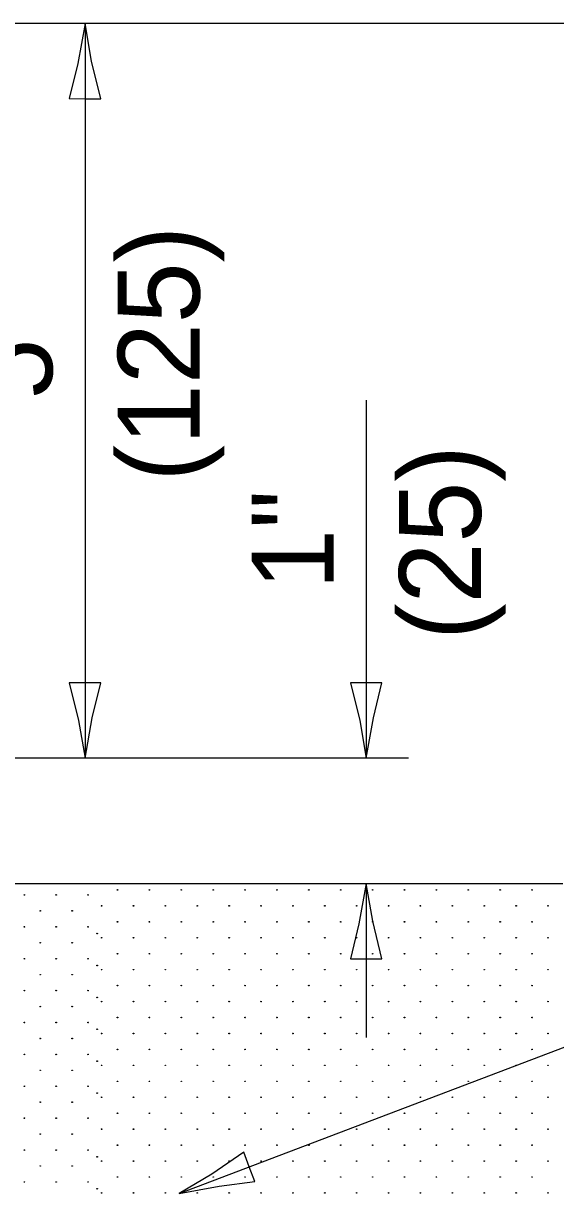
# Model space of a CAD drawing. Extents: x 0 to 2.83, y 0 to 1.83.
# Drawn here: x 0.6649 to 0.7475, y 0.4826 to 0.6642 of the extents above; entities that cross this region are included whole.
import ezdxf

# ---------------------------------------------------------------- set-up
doc = ezdxf.new("R2010")
doc.units = 0
for name, color, linetype in [('RD_Pr_Roadway_Dimensions', 7, 'Continuous'), ('RD_Pr_Roadway_Items', 7, 'Continuous'), ('RD_Pr_Roadway_Notes', 7, 'Continuous')]:
    doc.layers.add(name, color=color, linetype=linetype)

msp = doc.modelspace()

# ---------------------------------------------------------------- linework, layer by layer
at = {"layer": 'RD_Pr_Roadway_Dimensions'}
for p, q in [((0.75106, 0.66418), (0.66358, 0.66418)), ((0.67442, 0.66417), (0.67442, 0.5502)), ((0.71807, 0.60571), (0.71807, 0.5502)), ((0.65006, 0.55022), (0.72462, 0.55022)), ((0.71807, 0.53073), (0.71807, 0.50683))]:
    msp.add_line(p, q, dxfattribs=at)
for points in [[(0.67198, 0.65251), (0.67442, 0.6525), (0.67686, 0.6525), (0.67543, 0.65834), (0.67442, 0.66417), (0.67329, 0.65795)], [(0.67686, 0.56186), (0.67442, 0.56187), (0.67198, 0.56187), (0.67341, 0.55603), (0.67442, 0.5502), (0.67555, 0.55642)], [(0.72051, 0.56186), (0.71807, 0.56187), (0.71563, 0.56187), (0.71706, 0.55603), (0.71807, 0.5502), (0.7192, 0.55642)], [(0.71563, 0.51907), (0.71807, 0.51906), (0.72051, 0.51906), (0.71908, 0.52489), (0.71807, 0.53073), (0.71694, 0.5245)]]:
    msp.add_lwpolyline(points, close=True, dxfattribs=at)
at = {"layer": 'RD_Pr_Roadway_Items'}
msp.add_line((0.63226, 0.53073), (0.74859, 0.53073), dxfattribs=at)
for centre in [(0.66501, 0.52897), (0.66995, 0.52897), (0.6749, 0.52897), (0.67947, 0.52974), (0.68442, 0.52974), (0.68937, 0.52974), (0.69432, 0.52974), (0.69926, 0.52974), (0.70421, 0.52974), (0.70916, 0.52974), (0.71411, 0.52974), (0.71906, 0.52974), (0.72401, 0.52974), (0.72896, 0.52974), (0.7339, 0.52974), (0.73885, 0.52974), (0.7438, 0.52974), (0.66748, 0.5265), (0.67243, 0.5265), (0.677, 0.52727), (0.68194, 0.52727), (0.68689, 0.52727), (0.69184, 0.52727), (0.69679, 0.52727), (0.70174, 0.52727), (0.70669, 0.52727), (0.71164, 0.52727), (0.71658, 0.52727), (0.72153, 0.52727), (0.72648, 0.52727), (0.73143, 0.52727), (0.73638, 0.52727), (0.74133, 0.52727), (0.74628, 0.52727), (0.67947, 0.52479), (0.68442, 0.52479), (0.68937, 0.52479), (0.69432, 0.52479), (0.69926, 0.52479), (0.70421, 0.52479), (0.70916, 0.52479), (0.71411, 0.52479), (0.71906, 0.52479), (0.72401, 0.52479), (0.72896, 0.52479), (0.7339, 0.52479), (0.73885, 0.52479), (0.7438, 0.52479), (0.66501, 0.52402), (0.66995, 0.52402), (0.6749, 0.52402), (0.67631, 0.52297), (0.66748, 0.52155), (0.67243, 0.52155), (0.677, 0.52232), (0.68194, 0.52232), (0.68689, 0.52232), (0.69184, 0.52232), (0.69679, 0.52232), (0.70174, 0.52232), (0.70669, 0.52232), (0.71164, 0.52232), (0.71658, 0.52232), (0.72153, 0.52232), (0.72648, 0.52232), (0.73143, 0.52232), (0.73638, 0.52232), (0.74133, 0.52232), (0.74628, 0.52232), (0.67947, 0.51985), (0.68442, 0.51985), (0.68937, 0.51985), (0.69432, 0.51985), (0.69926, 0.51985), (0.70421, 0.51985), (0.70916, 0.51985), (0.71411, 0.51985), (0.71906, 0.51985), (0.72401, 0.51985), (0.72896, 0.51985), (0.7339, 0.51985), (0.73885, 0.51985), (0.7438, 0.51985), (0.66501, 0.51907), (0.66995, 0.51907), (0.6749, 0.51907), (0.67631, 0.51802), (0.677, 0.51737), (0.68194, 0.51737), (0.68689, 0.51737), (0.69184, 0.51737), (0.69679, 0.51737), (0.70174, 0.51737), (0.70669, 0.51737), (0.71164, 0.51737), (0.71658, 0.51737), (0.72153, 0.51737), (0.72648, 0.51737), (0.73143, 0.51737), (0.73638, 0.51737), (0.74133, 0.51737), (0.74628, 0.51737), (0.66748, 0.5166), (0.67243, 0.5166), (0.66501, 0.51413), (0.66995, 0.51413), (0.6749, 0.51413), (0.67947, 0.5149), (0.68442, 0.5149), (0.68937, 0.5149), (0.69432, 0.5149), (0.69926, 0.5149), (0.70421, 0.5149), (0.70916, 0.5149), (0.71411, 0.5149), (0.71906, 0.5149), (0.72401, 0.5149), (0.72896, 0.5149), (0.7339, 0.5149), (0.73885, 0.5149), (0.7438, 0.5149), (0.67631, 0.51307), (0.677, 0.51242), (0.68194, 0.51242), (0.68689, 0.51242), (0.69184, 0.51242), (0.69679, 0.51242), (0.70174, 0.51242), (0.70669, 0.51242), (0.71164, 0.51242), (0.71658, 0.51242), (0.72153, 0.51242), (0.72648, 0.51242), (0.73143, 0.51242), (0.73638, 0.51242), (0.74133, 0.51242), (0.74628, 0.51242), (0.66748, 0.51165), (0.67243, 0.51165), (0.66501, 0.50918), (0.66995, 0.50918), (0.6749, 0.50918), (0.67947, 0.50995), (0.68442, 0.50995), (0.68937, 0.50995), (0.69432, 0.50995), (0.69926, 0.50995), (0.70421, 0.50995), (0.70916, 0.50995), (0.71411, 0.50995), (0.71906, 0.50995), (0.72401, 0.50995), (0.72896, 0.50995), (0.7339, 0.50995), (0.73885, 0.50995), (0.7438, 0.50995), (0.66748, 0.5067), (0.67243, 0.5067), (0.67631, 0.50813), (0.677, 0.50747), (0.68194, 0.50747), (0.68689, 0.50747), (0.69184, 0.50747), (0.69679, 0.50747), (0.70174, 0.50747), (0.70669, 0.50747), (0.71164, 0.50747), (0.71658, 0.50747), (0.72153, 0.50747), (0.72648, 0.50747), (0.73143, 0.50747), (0.73638, 0.50747), (0.74133, 0.50747), (0.74628, 0.50747), (0.67947, 0.505), (0.68442, 0.505), (0.68937, 0.505), (0.69432, 0.505), (0.69926, 0.505), (0.70421, 0.505), (0.70916, 0.505), (0.71411, 0.505), (0.71906, 0.505), (0.72401, 0.505), (0.72896, 0.505), (0.7339, 0.505), (0.73885, 0.505), (0.7438, 0.505), (0.66501, 0.50423), (0.66995, 0.50423), (0.6749, 0.50423), (0.67631, 0.50318), (0.66748, 0.50175), (0.67243, 0.50175), (0.677, 0.50253), (0.68194, 0.50253), (0.68689, 0.50253), (0.69184, 0.50253), (0.69679, 0.50253), (0.70174, 0.50253), (0.70669, 0.50253), (0.71164, 0.50253), (0.71658, 0.50253), (0.72153, 0.50253), (0.72648, 0.50253), (0.73143, 0.50253), (0.73638, 0.50253), (0.74133, 0.50253), (0.74628, 0.50253), (0.66501, 0.49928), (0.66995, 0.49928), (0.6749, 0.49928), (0.67947, 0.50005), (0.68442, 0.50005), (0.68937, 0.50005), (0.69432, 0.50005), (0.69926, 0.50005), (0.70421, 0.50005), (0.70916, 0.50005), (0.71411, 0.50005), (0.71906, 0.50005), (0.72401, 0.50005), (0.72896, 0.50005), (0.7339, 0.50005), (0.73885, 0.50005), (0.7438, 0.50005), (0.67631, 0.49823), (0.677, 0.49758), (0.68194, 0.49758), (0.68689, 0.49758), (0.69184, 0.49758), (0.69679, 0.49758), (0.70174, 0.49758), (0.70669, 0.49758), (0.71164, 0.49758), (0.71658, 0.49758), (0.72153, 0.49758), (0.72648, 0.49758), (0.73143, 0.49758), (0.73638, 0.49758), (0.74133, 0.49758), (0.74628, 0.49758), (0.66748, 0.49681), (0.67243, 0.49681), (0.66501, 0.49433), (0.66995, 0.49433), (0.6749, 0.49433), (0.67947, 0.4951), (0.68442, 0.4951), (0.68937, 0.4951), (0.69432, 0.4951), (0.69926, 0.4951), (0.70421, 0.4951), (0.70916, 0.4951), (0.71411, 0.4951), (0.71906, 0.4951), (0.72401, 0.4951), (0.72896, 0.4951), (0.7339, 0.4951), (0.73885, 0.4951), (0.7438, 0.4951), (0.677, 0.49263), (0.68194, 0.49263), (0.68689, 0.49263), (0.69184, 0.49263), (0.69679, 0.49263), (0.70174, 0.49263), (0.70669, 0.49263), (0.71164, 0.49263), (0.71658, 0.49263), (0.72153, 0.49263), (0.72648, 0.49263), (0.73143, 0.49263), (0.73638, 0.49263), (0.74133, 0.49263), (0.74628, 0.49263), (0.66748, 0.49186), (0.67243, 0.49186), (0.67947, 0.49015), (0.68442, 0.49015), (0.68937, 0.49015), (0.69432, 0.49015), (0.69926, 0.49015), (0.70421, 0.49015), (0.70916, 0.49015), (0.71411, 0.49015), (0.71906, 0.49015), (0.72401, 0.49015), (0.72896, 0.49015), (0.7339, 0.49015), (0.73885, 0.49015), (0.7438, 0.49015), (0.66501, 0.48938), (0.66995, 0.48938), (0.6749, 0.48938), (0.67631, 0.48833), (0.66748, 0.48691), (0.67243, 0.48691), (0.677, 0.48768), (0.68194, 0.48768), (0.68689, 0.48768), (0.69184, 0.48768), (0.69679, 0.48768), (0.70174, 0.48768), (0.70669, 0.48768), (0.71164, 0.48768), (0.71658, 0.48768), (0.72153, 0.48768), (0.72648, 0.48768), (0.73143, 0.48768), (0.73638, 0.48768), (0.74133, 0.48768), (0.74628, 0.48768), (0.67947, 0.48521), (0.68442, 0.48521), (0.68937, 0.48521), (0.69432, 0.48521), (0.69926, 0.48521), (0.70421, 0.48521), (0.70916, 0.48521), (0.71411, 0.48521), (0.71906, 0.48521), (0.72401, 0.48521), (0.72896, 0.48521), (0.7339, 0.48521), (0.73885, 0.48521), (0.7438, 0.48521), (0.66501, 0.48443), (0.66995, 0.48443), (0.6749, 0.48443), (0.67631, 0.48338), (0.677, 0.48273), (0.68194, 0.48273), (0.68689, 0.48273), (0.69184, 0.48273), (0.69679, 0.48273), (0.70174, 0.48273), (0.70669, 0.48273), (0.71164, 0.48273), (0.71658, 0.48273), (0.72153, 0.48273), (0.72648, 0.48273), (0.73143, 0.48273), (0.73638, 0.48273), (0.74133, 0.48273), (0.74628, 0.48273)]:
    msp.add_circle(centre, 0.0000467, dxfattribs=at)
at = {"layer": 'RD_Pr_Roadway_Notes'}
msp.add_line((0.68902, 0.48263), (0.87823, 0.55455), dxfattribs=at)
msp.add_lwpolyline([(0.70078, 0.48449), (0.69992, 0.48678), (0.69905, 0.48906), (0.69411, 0.48565), (0.68902, 0.48263), (0.69523, 0.48378)], close=True, dxfattribs=at)

# ---------------------------------------------------------------- texts
at = {"layer": 'RD_Pr_Roadway_Dimensions'}
for s, p in [('(125)', (0.69221, 0.59311)), ('5"', (0.66935, 0.60582)), ('(25)', (0.73586, 0.56853)), ('1"', (0.713, 0.57632))]:
    msp.add_text(s, height=0.0127, rotation=90, dxfattribs=at).set_placement(p)

doc.saveas('drawing.dxf')
